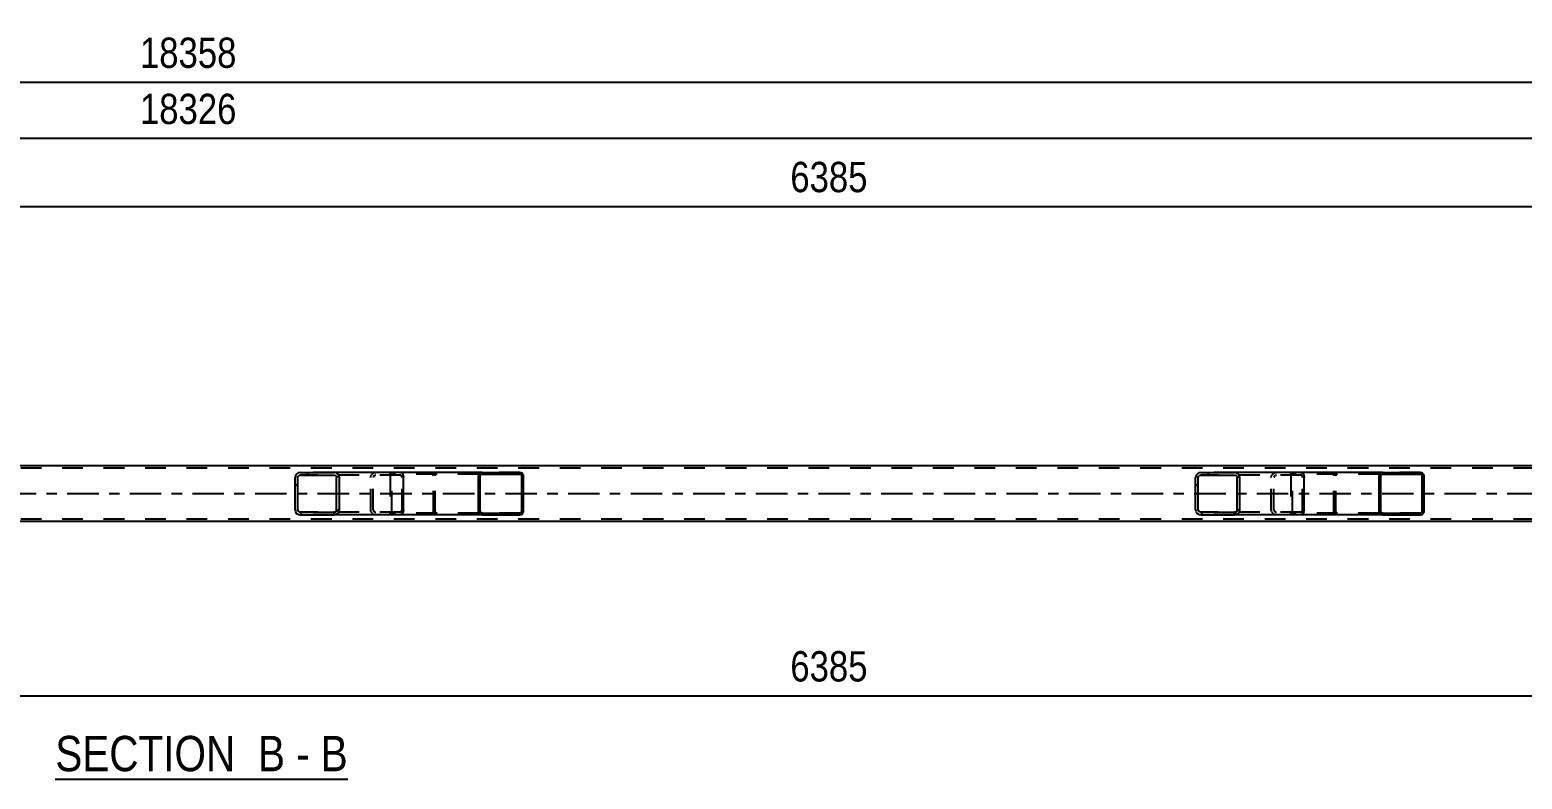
# Model space of a CAD drawing. Header units: millimetres. Extents: x 0 to 841, y 0 to 594.
# Drawn here: x 371.7 to 512.8, y 208 to 278.9 of the extents above; entities that cross this region are included whole.
import ezdxf

# ---------------------------------------------------------------- set-up
doc = ezdxf.new("R2010")
doc.units = ezdxf.units.MM
doc.linetypes.add('DXK_LINE_DOT2', pattern=[3.9198, 1.9599, -1.9599])
doc.linetypes.add('DXK_LINE_DOT3', pattern=[5.9187, 2.979, -0.9799, 0.9799, -0.9799])
doc.styles.add('Arial Narrow', font='ARIALN.TTF', dxfattribs={"height": 0.2})

# ---------------------------------------------------------------- blocks, each defined once
blk = doc.blocks.new('Unknown-814553314-12 - 5672')
at = {"color": 6, "linetype": 'Continuous'}
blk.add_line((374.14, 208.03), (401.79, 208.03), dxfattribs=at)
at = {"color": 0, "linetype": 'Continuous'}
for points in [[(392.25, 208.78), (392.25, 212.28), (374.14, 212.28), (374.14, 208.78)], [(395.86, 208.78), (395.86, 212.28), (393.3, 212.28), (393.3, 208.78)], [(398.18, 208.78), (398.18, 212.28), (396.91, 212.28), (396.91, 208.78)], [(401.79, 208.78), (401.79, 212.28), (399.23, 212.28), (399.23, 208.78)]]:
    blk.add_wipeout(points, dxfattribs=at)
at = {"color": 7, "linetype": 'Continuous', "style": 'Arial Narrow'}
for s, p in [('SECTION ', (374.14, 208.78)), ('B', (393.3, 208.78)), ('B', (399.23, 208.78)), ('-', (396.91, 208.78))]:
    blk.add_text(s, height=3.34, dxfattribs=at).set_placement(p)
blk = doc.blocks.new('Part-814553314-5796 - 5672')
at = {"linetype": 'Continuous'}
h = blk.add_hatch(dxfattribs=at)
h.set_pattern_fill('', scale=0.7, style=0, pattern_type=0)
h.set_pattern_definition([(45, (418.3717, 236.8312), (-1.57154, 1.57154), [])])
h.paths.add_polyline_path([(418.4, 236.71), (418.37, 236.83), (418.3, 236.94), (418.19, 237), (418.06, 237.03), (414.48, 237.03), (414.35, 237), (414.24, 236.94), (414.17, 236.83), (414.14, 236.71), (414.14, 233.35), (414.17, 233.23), (414.24, 233.12), (414.35, 233.05), (414.48, 233.03), (418.06, 233.03), (418.19, 233.05), (418.3, 233.12), (418.37, 233.23), (418.4, 233.35)])
h.paths.add_polyline_path([(418.21, 233.29), (418.18, 233.24), (418.12, 233.2), (418.06, 233.19), (414.48, 233.19), (414.42, 233.2), (414.36, 233.24), (414.32, 233.29), (414.31, 233.35), (414.31, 236.71), (414.32, 236.77), (414.36, 236.82), (414.42, 236.86), (414.48, 236.87), (418.06, 236.87), (418.12, 236.86), (418.18, 236.82), (418.21, 236.77), (418.23, 236.71), (418.23, 233.35)])
at = {"color": 7, "linetype": 'DXK_LINE_DOT2'}
for p, q in [((406, 237), (406.13, 237.03)), ((406.78, 237.03), (406.13, 237.03)), ((409.71, 237.03), (409.84, 237)), ((418.06, 237.03), (414.48, 237.03)), ((405.79, 236.71), (405.8, 236.73)), ((405.79, 236.71), (405.79, 233.35)), ((405.8, 236.73), (405.82, 236.83)), ((405.97, 236.77), (405.96, 236.71)), ((405.96, 233.35), (405.96, 236.71)), ((406.01, 236.82), (405.97, 236.77)), ((406.07, 236.86), (406.01, 236.82)), ((406.13, 236.87), (406.07, 236.86)), ((418.06, 236.87), (406.13, 236.87)), ((409.77, 236.86), (409.71, 236.87)), ((409.83, 236.82), (409.77, 236.86)), ((409.87, 236.77), (409.83, 236.82)), ((409.88, 236.71), (409.87, 236.77)), ((409.88, 233.35), (409.88, 236.71)), ((410.02, 236.83), (410.05, 236.71)), ((410.05, 233.35), (410.05, 236.71)), ((405.82, 233.23), (405.79, 233.35)), ((405.96, 233.35), (405.97, 233.29)), ((405.97, 233.29), (406.01, 233.24)), ((406.13, 233.03), (406, 233.05)), ((406.01, 233.24), (406.07, 233.2)), ((406.07, 233.2), (406.13, 233.19)), ((418.06, 233.19), (406.13, 233.19)), ((406.78, 233.03), (406.13, 233.03)), ((409.71, 233.19), (409.77, 233.2)), ((409.84, 233.05), (409.71, 233.03)), ((409.77, 233.2), (409.83, 233.24)), ((409.83, 233.24), (409.87, 233.29)), ((409.87, 233.29), (409.88, 233.35)), ((410.05, 233.35), (410.02, 233.23)), ((418.06, 233.03), (414.48, 233.03))]:
    blk.add_line(p, q, dxfattribs=at)
at = {"color": 2, "linetype": 'Continuous'}
for p, q in [((414.48, 237.03), (406.78, 237.03)), ((414.48, 237.03), (414.35, 237)), ((414.48, 237.03), (418.06, 237.03)), ((418.19, 237), (418.06, 237.03)), ((414.17, 236.83), (414.14, 236.71)), ((414.14, 233.35), (414.14, 236.71)), ((414.31, 236.71), (414.32, 236.77)), ((414.31, 233.35), (414.31, 236.71)), ((414.32, 236.77), (414.36, 236.82)), ((414.36, 236.82), (414.42, 236.86)), ((414.42, 236.86), (414.48, 236.87)), ((414.48, 236.87), (418.06, 236.87)), ((418.06, 236.87), (418.12, 236.86)), ((418.12, 236.86), (418.18, 236.82)), ((418.18, 236.82), (418.21, 236.77)), ((418.21, 236.77), (418.23, 236.71)), ((418.23, 233.35), (418.23, 236.71)), ((418.4, 236.71), (418.37, 236.83)), ((418.4, 233.35), (418.4, 236.71)), ((414.48, 233.03), (406.78, 233.03)), ((414.14, 233.35), (414.17, 233.23)), ((414.32, 233.29), (414.31, 233.35)), ((414.36, 233.24), (414.32, 233.29)), ((414.35, 233.05), (414.48, 233.03)), ((414.42, 233.2), (414.36, 233.24)), ((414.48, 233.19), (414.42, 233.2)), ((414.48, 233.19), (418.06, 233.19)), ((414.48, 233.03), (418.06, 233.03)), ((418.12, 233.2), (418.06, 233.19)), ((418.06, 233.03), (418.19, 233.05)), ((418.18, 233.24), (418.12, 233.2)), ((418.21, 233.29), (418.18, 233.24)), ((418.23, 233.35), (418.21, 233.29)), ((418.37, 233.23), (418.4, 233.35))]:
    blk.add_line(p, q, dxfattribs=at)
at = {"color": 7, "linetype": 'DXK_LINE_DOT2'}
for centre, start, end in [((406.12, 236.69), 110.7583, 155.6801), ((409.72, 236.69), 24.3199, 69.2417), ((406.12, 233.36), 204.3199, 249.2417), ((409.72, 233.36), 290.7583, 335.6801)]:
    blk.add_arc(centre, 0.331, start, end, dxfattribs=at)
at = {"color": 2, "linetype": 'Continuous'}
for centre, start, end in [((414.47, 236.69), 110.7583, 155.68), ((418.07, 236.69), 24.32, 69.2417), ((414.47, 233.36), 204.32, 249.2417), ((418.07, 233.36), 290.7583, 335.68)]:
    blk.add_arc(centre, 0.331, start, end, dxfattribs=at)
blk = doc.blocks.new('Part-814553314-5912 - 5672')
at = {"linetype": 'Continuous'}
h = blk.add_hatch(dxfattribs=at)
h.set_pattern_fill('', scale=0.7, style=0, pattern_type=0)
h.set_pattern_definition([(45, (503.506, 236.8312), (-1.57154, 1.57154), [])])
h.paths.add_polyline_path([(503.53, 236.71), (503.51, 236.83), (503.43, 236.94), (503.32, 237), (503.19, 237.03), (499.62, 237.03), (499.49, 237), (499.37, 236.94), (499.3, 236.83), (499.28, 236.71), (499.28, 233.35), (499.3, 233.23), (499.37, 233.12), (499.49, 233.05), (499.62, 233.03), (503.19, 233.03), (503.32, 233.05), (503.43, 233.12), (503.51, 233.23), (503.53, 233.35)])
h.paths.add_polyline_path([(503.35, 233.29), (503.31, 233.24), (503.26, 233.2), (503.19, 233.19), (499.62, 233.19), (499.55, 233.2), (499.5, 233.24), (499.46, 233.29), (499.45, 233.35), (499.45, 236.71), (499.46, 236.77), (499.5, 236.82), (499.55, 236.86), (499.62, 236.87), (503.19, 236.87), (503.26, 236.86), (503.31, 236.82), (503.35, 236.77), (503.36, 236.71), (503.36, 233.35)])
at = {"color": 7, "linetype": 'DXK_LINE_DOT2'}
for p, q in [((491.14, 237), (491.27, 237.03)), ((491.92, 237.03), (491.27, 237.03)), ((494.84, 237.03), (494.97, 237)), ((503.19, 237.03), (499.62, 237.03)), ((490.93, 236.73), (490.95, 236.83)), ((490.93, 236.71), (490.93, 236.73)), ((490.93, 236.71), (490.93, 233.35)), ((491.11, 236.77), (491.1, 236.71)), ((491.1, 233.35), (491.1, 236.71)), ((491.15, 236.82), (491.11, 236.77)), ((491.2, 236.86), (491.15, 236.82)), ((491.27, 236.87), (491.2, 236.86)), ((503.19, 236.87), (491.27, 236.87)), ((494.91, 236.86), (494.84, 236.87)), ((494.96, 236.82), (494.91, 236.86)), ((495, 236.77), (494.96, 236.82)), ((495.01, 236.71), (495, 236.77)), ((495.01, 233.35), (495.01, 236.71)), ((495.16, 236.83), (495.18, 236.71)), ((495.18, 233.35), (495.18, 236.71)), ((490.95, 233.23), (490.93, 233.35)), ((491.1, 233.35), (491.11, 233.29)), ((491.11, 233.29), (491.15, 233.24)), ((491.27, 233.03), (491.14, 233.05)), ((491.15, 233.24), (491.2, 233.2)), ((491.2, 233.2), (491.27, 233.19)), ((503.19, 233.19), (491.27, 233.19)), ((491.92, 233.03), (491.27, 233.03)), ((494.84, 233.19), (494.91, 233.2)), ((494.97, 233.05), (494.84, 233.03)), ((494.91, 233.2), (494.96, 233.24)), ((494.96, 233.24), (495, 233.29)), ((495, 233.29), (495.01, 233.35)), ((495.18, 233.35), (495.16, 233.23)), ((503.19, 233.03), (499.62, 233.03))]:
    blk.add_line(p, q, dxfattribs=at)
at = {"color": 2, "linetype": 'Continuous'}
for p, q in [((499.62, 237.03), (491.92, 237.03)), ((499.62, 237.03), (499.49, 237)), ((499.62, 237.03), (503.19, 237.03)), ((503.32, 237), (503.19, 237.03)), ((499.3, 236.83), (499.28, 236.71)), ((499.28, 233.35), (499.28, 236.71)), ((499.45, 236.71), (499.46, 236.77)), ((499.45, 233.35), (499.45, 236.71)), ((499.46, 236.77), (499.5, 236.82)), ((499.5, 236.82), (499.55, 236.86)), ((499.55, 236.86), (499.62, 236.87)), ((499.62, 236.87), (503.19, 236.87)), ((503.19, 236.87), (503.26, 236.86)), ((503.26, 236.86), (503.31, 236.82)), ((503.31, 236.82), (503.35, 236.77)), ((503.35, 236.77), (503.36, 236.71)), ((503.36, 233.35), (503.36, 236.71)), ((503.53, 236.71), (503.51, 236.83)), ((503.53, 233.35), (503.53, 236.71)), ((499.62, 233.03), (491.92, 233.03)), ((499.28, 233.35), (499.3, 233.23)), ((499.46, 233.29), (499.45, 233.35)), ((499.5, 233.24), (499.46, 233.29)), ((499.49, 233.05), (499.62, 233.03)), ((499.55, 233.2), (499.5, 233.24)), ((499.62, 233.19), (499.55, 233.2)), ((499.62, 233.19), (503.19, 233.19)), ((499.62, 233.03), (503.19, 233.03)), ((503.26, 233.2), (503.19, 233.19)), ((503.19, 233.03), (503.32, 233.05)), ((503.31, 233.24), (503.26, 233.2)), ((503.35, 233.29), (503.31, 233.24)), ((503.36, 233.35), (503.35, 233.29)), ((503.51, 233.23), (503.53, 233.35))]:
    blk.add_line(p, q, dxfattribs=at)
at = {"color": 7, "linetype": 'DXK_LINE_DOT2'}
for centre, start, end in [((491.25, 236.69), 110.7583, 155.6801), ((494.85, 236.69), 24.3199, 69.2417), ((491.25, 233.36), 204.3199, 249.2417), ((494.85, 233.36), 290.7583, 335.6801)]:
    blk.add_arc(centre, 0.331, start, end, dxfattribs=at)
at = {"color": 2, "linetype": 'Continuous'}
for centre, start, end in [((499.6, 236.69), 110.7583, 155.68), ((503.2, 236.69), 24.32, 69.2417), ((499.6, 233.36), 204.32, 249.2417), ((503.2, 233.36), 290.7583, 335.68)]:
    blk.add_arc(centre, 0.331, start, end, dxfattribs=at)
blk = doc.blocks.new('Part-814553314-5795 - 5672')
at = {"linetype": 'Continuous'}
h = blk.add_hatch(dxfattribs=at)
h.set_pattern_fill('', scale=0.7, style=0, pattern_type=0)
h.set_pattern_definition([(45, (486.082, 236.7324), (-1.57154, 1.57154), [])])
h.paths.add_polyline_path([(486.12, 236.55), (486.08, 236.73), (485.97, 236.89), (485.81, 236.99), (485.62, 237.03), (482.43, 237.03), (482.24, 236.99), (482.08, 236.89), (481.97, 236.73), (481.93, 236.55), (481.93, 233.51), (481.97, 233.33), (482.08, 233.17), (482.24, 233.07), (482.43, 233.03), (485.62, 233.03), (485.81, 233.07), (485.97, 233.17), (486.08, 233.33), (486.12, 233.51)])
h.paths.add_polyline_path([(485.85, 233.42), (485.8, 233.34), (485.71, 233.29), (485.62, 233.27), (482.43, 233.27), (482.34, 233.29), (482.26, 233.34), (482.2, 233.42), (482.18, 233.51), (482.18, 236.55), (482.2, 236.64), (482.26, 236.72), (482.34, 236.77), (482.43, 236.79), (485.62, 236.79), (485.71, 236.77), (485.8, 236.72), (485.85, 236.64), (485.87, 236.55), (485.87, 233.51)])
at = {"color": 2, "linetype": 'Continuous'}
for p, q in [((482.43, 237.03), (482.24, 236.99)), ((482.43, 237.03), (485.62, 237.03)), ((491.92, 237.03), (485.62, 237.03)), ((485.81, 236.99), (485.62, 237.03)), ((491.92, 237.03), (492.02, 236.99)), ((481.97, 236.73), (481.93, 236.55)), ((481.93, 233.51), (481.93, 236.55)), ((482.18, 236.55), (482.2, 236.64)), ((482.18, 233.51), (482.18, 236.55)), ((482.2, 236.64), (482.26, 236.72)), ((482.26, 236.72), (482.34, 236.77)), ((482.34, 236.77), (482.43, 236.79)), ((482.43, 236.79), (485.62, 236.79)), ((485.62, 236.79), (485.71, 236.77)), ((485.71, 236.77), (485.8, 236.72)), ((485.8, 236.72), (485.85, 236.64)), ((485.85, 236.64), (485.87, 236.55)), ((485.87, 233.51), (485.87, 236.55)), ((486.12, 236.55), (486.08, 236.73)), ((486.12, 233.51), (486.12, 236.55)), ((492.02, 236.99), (492.11, 236.89)), ((492.11, 236.89), (492.17, 236.73)), ((492.17, 236.73), (492.19, 236.55)), ((492.19, 233.51), (492.19, 236.55)), ((481.93, 233.51), (481.97, 233.33)), ((482.2, 233.42), (482.18, 233.51)), ((482.26, 233.34), (482.2, 233.42)), ((482.24, 233.07), (482.43, 233.03)), ((482.34, 233.29), (482.26, 233.34)), ((482.43, 233.27), (482.34, 233.29)), ((482.43, 233.27), (485.62, 233.27)), ((482.43, 233.03), (485.62, 233.03)), ((485.71, 233.29), (485.62, 233.27)), ((485.62, 233.03), (485.81, 233.07)), ((491.92, 233.03), (485.62, 233.03)), ((485.8, 233.34), (485.71, 233.29)), ((485.85, 233.42), (485.8, 233.34)), ((485.87, 233.51), (485.85, 233.42)), ((486.08, 233.33), (486.12, 233.51)), ((492.02, 233.07), (491.92, 233.03)), ((492.11, 233.17), (492.02, 233.07)), ((492.17, 233.33), (492.11, 233.17)), ((492.19, 233.51), (492.17, 233.33))]:
    blk.add_line(p, q, dxfattribs=at)
at = {"color": 7, "linetype": 'DXK_LINE_DOT2'}
for p, q in [((485.62, 237.03), (482.43, 237.03)), ((489.39, 236.99), (489.58, 237.03)), ((490.93, 236.79), (490.93, 237.03)), ((491.92, 236.79), (482.43, 236.79)), ((489.08, 236.55), (489.12, 236.73)), ((489.08, 233.51), (489.08, 236.55)), ((489.35, 236.64), (489.33, 236.55)), ((489.33, 233.51), (489.33, 236.55)), ((489.41, 236.72), (489.35, 236.64)), ((489.41, 236.72), (489.43, 236.73)), ((489.43, 236.73), (489.49, 236.77)), ((489.49, 236.77), (489.58, 236.79)), ((491.97, 236.77), (491.92, 236.79)), ((492.01, 236.72), (491.97, 236.77)), ((492.04, 236.64), (492.01, 236.72)), ((492.05, 236.55), (492.04, 236.64)), ((492.05, 233.51), (492.05, 236.55)), ((491.92, 233.27), (482.43, 233.27)), ((485.62, 233.03), (482.43, 233.03)), ((489.12, 233.33), (489.08, 233.51)), ((489.33, 233.51), (489.35, 233.42)), ((489.35, 233.42), (489.41, 233.34)), ((489.58, 233.03), (489.39, 233.07)), ((489.41, 233.34), (489.43, 233.33)), ((489.43, 233.33), (489.49, 233.29)), ((489.49, 233.29), (489.58, 233.27)), ((490.93, 233.03), (490.93, 233.27)), ((491.92, 233.27), (491.97, 233.29)), ((491.97, 233.29), (492.01, 233.34)), ((492.01, 233.34), (492.04, 233.42)), ((492.04, 233.42), (492.05, 233.51))]:
    blk.add_line(p, q, dxfattribs=at)
at = {"color": 2, "linetype": 'Continuous'}
for centre, start, end in [((482.42, 236.53), 111.1941, 156.1506), ((485.63, 236.53), 23.8494, 68.8059), ((482.42, 233.52), 203.8494, 248.8059), ((485.63, 233.52), 291.1941, 336.1506)]:
    blk.add_arc(centre, 0.492, start, end, dxfattribs=at)
at = {"color": 7, "linetype": 'DXK_LINE_DOT2'}
for centre, start, end in [((489.57, 236.53), 111.1941, 156.1506), ((489.57, 233.52), 203.8494, 248.8059)]:
    blk.add_arc(centre, 0.492, start, end, dxfattribs=at)
blk = doc.blocks.new('Part-814553314-5801 - 5672')
at = {"color": 7, "linetype": 'DXK_LINE_DOT2'}
for p, q in [((717.77, 237.43), (55.65, 237.43)), ((717.77, 232.63), (55.65, 232.63))]:
    blk.add_line(p, q, dxfattribs=at)
at = {"color": 2, "linetype": 'Continuous'}
for p, q in [((574.18, 237.67), (324.77, 237.67)), ((574.18, 232.39), (324.77, 232.39))]:
    blk.add_line(p, q, dxfattribs=at)
at = {"color": 7, "linetype": 'DXK_LINE_DOT3'}
blk.add_line((55.65, 235.03), (717.77, 235.03), dxfattribs=at)
blk = doc.blocks.new('Part-814553314-5913 - 5672')
at = {"linetype": 'Continuous'}
h = blk.add_hatch(dxfattribs=at)
h.set_pattern_fill('', scale=0.7, style=0, pattern_type=0)
h.set_pattern_definition([(45, (400.9477, 236.7324), (-1.57154, 1.57154), [])])
h.paths.add_polyline_path([(400.99, 236.55), (400.95, 236.73), (400.84, 236.89), (400.68, 236.99), (400.48, 237.03), (397.3, 237.03), (397.11, 236.99), (396.94, 236.89), (396.83, 236.73), (396.8, 236.55), (396.8, 233.51), (396.83, 233.33), (396.94, 233.17), (397.11, 233.07), (397.3, 233.03), (400.48, 233.03), (400.68, 233.07), (400.84, 233.17), (400.95, 233.33), (400.99, 233.51)])
h.paths.add_polyline_path([(400.72, 233.42), (400.66, 233.34), (400.58, 233.29), (400.48, 233.27), (397.3, 233.27), (397.2, 233.29), (397.12, 233.34), (397.07, 233.42), (397.05, 233.51), (397.05, 236.55), (397.07, 236.64), (397.12, 236.72), (397.2, 236.77), (397.3, 236.79), (400.48, 236.79), (400.58, 236.77), (400.66, 236.72), (400.72, 236.64), (400.73, 236.55), (400.73, 233.51)])
at = {"color": 2, "linetype": 'Continuous'}
for p, q in [((397.3, 237.03), (397.11, 236.99)), ((397.3, 237.03), (400.48, 237.03)), ((406.78, 237.03), (400.48, 237.03)), ((400.68, 236.99), (400.48, 237.03)), ((406.78, 237.03), (406.89, 236.99)), ((396.83, 236.73), (396.8, 236.55)), ((396.8, 233.51), (396.8, 236.55)), ((397.05, 236.55), (397.07, 236.64)), ((397.05, 233.51), (397.05, 236.55)), ((397.07, 236.64), (397.12, 236.72)), ((397.12, 236.72), (397.2, 236.77)), ((397.2, 236.77), (397.3, 236.79)), ((397.3, 236.79), (400.48, 236.79)), ((400.48, 236.79), (400.58, 236.77)), ((400.58, 236.77), (400.66, 236.72)), ((400.66, 236.72), (400.72, 236.64)), ((400.72, 236.64), (400.73, 236.55)), ((400.73, 233.51), (400.73, 236.55)), ((400.99, 236.55), (400.95, 236.73)), ((400.99, 233.51), (400.99, 236.55)), ((406.89, 236.99), (406.98, 236.89)), ((406.98, 236.89), (407.03, 236.73)), ((407.03, 236.73), (407.05, 236.55)), ((407.05, 233.51), (407.05, 236.55)), ((396.8, 233.51), (396.83, 233.33)), ((397.07, 233.42), (397.05, 233.51)), ((397.12, 233.34), (397.07, 233.42)), ((397.11, 233.07), (397.3, 233.03)), ((397.2, 233.29), (397.12, 233.34)), ((397.3, 233.27), (397.2, 233.29)), ((397.3, 233.27), (400.48, 233.27)), ((397.3, 233.03), (400.48, 233.03)), ((400.58, 233.29), (400.48, 233.27)), ((400.48, 233.03), (400.68, 233.07)), ((406.78, 233.03), (400.48, 233.03)), ((400.66, 233.34), (400.58, 233.29)), ((400.72, 233.42), (400.66, 233.34)), ((400.73, 233.51), (400.72, 233.42)), ((400.95, 233.33), (400.99, 233.51)), ((406.89, 233.07), (406.78, 233.03)), ((406.98, 233.17), (406.89, 233.07)), ((407.03, 233.33), (406.98, 233.17)), ((407.05, 233.51), (407.03, 233.33))]:
    blk.add_line(p, q, dxfattribs=at)
at = {"color": 7, "linetype": 'DXK_LINE_DOT2'}
for p, q in [((400.48, 237.03), (397.3, 237.03)), ((404.26, 236.99), (404.45, 237.03)), ((405.79, 236.79), (405.79, 237.03)), ((406.78, 236.79), (397.3, 236.79)), ((403.95, 236.55), (403.98, 236.73)), ((403.95, 233.51), (403.95, 236.55)), ((404.22, 236.64), (404.2, 236.55)), ((404.2, 233.51), (404.2, 236.55)), ((404.27, 236.72), (404.22, 236.64)), ((404.27, 236.72), (404.29, 236.73)), ((404.29, 236.73), (404.35, 236.77)), ((404.35, 236.77), (404.45, 236.79)), ((406.84, 236.77), (406.78, 236.79)), ((406.88, 236.72), (406.84, 236.77)), ((406.91, 236.64), (406.88, 236.72)), ((406.92, 236.55), (406.91, 236.64)), ((406.92, 233.51), (406.92, 236.55)), ((406.78, 233.27), (397.3, 233.27)), ((400.48, 233.03), (397.3, 233.03)), ((403.98, 233.33), (403.95, 233.51)), ((404.2, 233.51), (404.22, 233.42)), ((404.22, 233.42), (404.27, 233.34)), ((404.45, 233.03), (404.26, 233.07)), ((404.27, 233.34), (404.29, 233.33)), ((404.29, 233.33), (404.35, 233.29)), ((404.35, 233.29), (404.45, 233.27)), ((405.79, 233.03), (405.79, 233.27)), ((406.78, 233.27), (406.84, 233.29)), ((406.84, 233.29), (406.88, 233.34)), ((406.88, 233.34), (406.91, 233.42)), ((406.91, 233.42), (406.92, 233.51))]:
    blk.add_line(p, q, dxfattribs=at)
at = {"color": 2, "linetype": 'Continuous'}
for centre, start, end in [((397.28, 236.53), 111.1941, 156.1506), ((400.5, 236.53), 23.8494, 68.8059), ((397.28, 233.52), 203.8494, 248.8059), ((400.5, 233.52), 291.1941, 336.1506)]:
    blk.add_arc(centre, 0.492, start, end, dxfattribs=at)
at = {"color": 7, "linetype": 'DXK_LINE_DOT2'}
for centre, start, end in [((404.43, 236.53), 111.1941, 156.1506), ((404.43, 233.52), 203.8494, 248.8059)]:
    blk.add_arc(centre, 0.492, start, end, dxfattribs=at)
blk = doc.blocks.new('StraightDimension-814553314-6094 - 5672')
at = {"color": 7, "linetype": 'Continuous'}
blk.add_line((319.57, 262.19), (574.98, 262.19), dxfattribs=at)
at = {"color": 0}
blk.add_wipeout([(451.53, 262.94), (451.53, 267.14), (443.02, 267.14), (443.02, 262.94)], dxfattribs=at)
at = {"color": 3, "style": 'Arial Narrow'}
blk.add_text('6385', height=2.863, dxfattribs=at).set_placement((443.62, 263.54))
blk = doc.blocks.new('StraightDimension-814553314-6111 - 5672')
at = {"color": 7, "linetype": 'Continuous'}
blk.add_line((44.79, 273.94), (728.63, 273.94), dxfattribs=at)
at = {"color": 0}
blk.add_wipeout([(391.88, 274.69), (391.88, 278.89), (381.54, 278.89), (381.54, 274.69)], dxfattribs=at)
at = {"color": 3, "style": 'Arial Narrow'}
blk.add_text('18358', height=2.863, dxfattribs=at).set_placement((382.14, 275.29))
blk = doc.blocks.new('StraightDimension-814553314-6128 - 5672')
at = {"color": 7, "linetype": 'Continuous'}
blk.add_line((319.57, 215.92), (574.98, 215.92), dxfattribs=at)
at = {"color": 0}
blk.add_wipeout([(451.53, 216.67), (451.53, 220.87), (443.02, 220.87), (443.02, 216.67)], dxfattribs=at)
at = {"color": 3, "style": 'Arial Narrow'}
blk.add_text('6385', height=2.863, dxfattribs=at).set_placement((443.62, 217.27))
blk = doc.blocks.new('StraightDimension-814553314-6155 - 5672')
at = {"color": 7, "linetype": 'Continuous'}
blk.add_line((45.43, 268.63), (727.99, 268.63), dxfattribs=at)
at = {"color": 0}
blk.add_wipeout([(391.88, 269.38), (391.88, 273.58), (381.54, 273.58), (381.54, 269.38)], dxfattribs=at)
at = {"color": 3, "style": 'Arial Narrow'}
blk.add_text('18326', height=2.863, dxfattribs=at).set_placement((382.14, 269.98))

msp = doc.modelspace()

# ---------------------------------------------------------------- block references
for name in ['StraightDimension-814553314-6094 - 5672', 'Part-814553314-5801 - 5672', 'Part-814553314-5913 - 5672', 'Part-814553314-5796 - 5672', 'Part-814553314-5795 - 5672', 'Part-814553314-5912 - 5672', 'Unknown-814553314-12 - 5672']:
    msp.add_blockref(name, (0, 0))

# ---------------------------------------------------------------- next in the draw order: block references
for name in ['StraightDimension-814553314-6111 - 5672', 'StraightDimension-814553314-6128 - 5672']:
    msp.add_blockref(name, (0, 0))

# ---------------------------------------------------------------- next in the draw order: block references
msp.add_blockref('StraightDimension-814553314-6155 - 5672', (0, 0))

doc.saveas('drawing.dxf')
